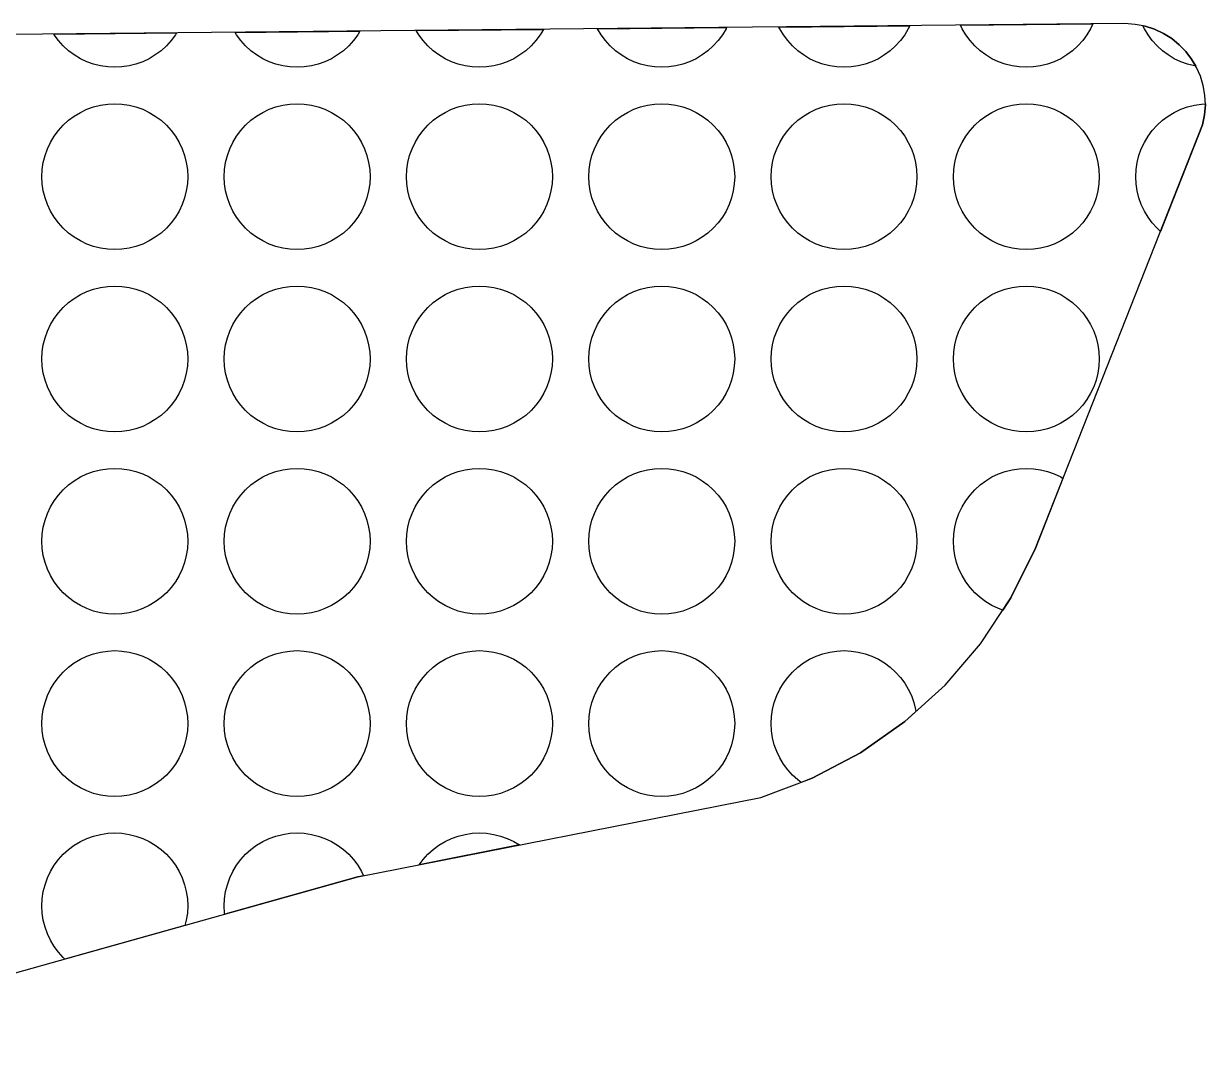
# Model space of a CAD drawing. Header units: millimetres. Extents: x 13 to 146, y -291 to -195.
# Drawn here: x 95.22 to 111.42, y -209.63 to -195.49 of the extents above; entities that cross this region are included whole.
import ezdxf

# ---------------------------------------------------------------- set-up
doc = ezdxf.new("R2010")
doc.units = ezdxf.units.MM
doc.layers.add('background', color=7, linetype='Continuous')
doc.layers.add('outline_2', color=3, linetype='Continuous')

msp = doc.modelspace()

# ---------------------------------------------------------------- linework, layer by layer
at = {"layer": 'background'}
for points in [[(102.343, -195.571), (102.297, -195.647), (102.239, -195.725), (102.173, -195.798), (102.1, -195.864), (102.021, -195.922), (101.937, -195.973), (101.848, -196.015), (101.756, -196.048), (101.661, -196.072), (101.564, -196.086), (101.466, -196.091), (101.368, -196.086), (101.27, -196.072), (101.175, -196.048), (101.083, -196.015), (100.994, -195.973), (100.91, -195.922), (100.831, -195.864), (100.758, -195.798), (100.693, -195.725), (100.634, -195.647), (100.599, -195.588)], [(104.855, -195.546), (104.847, -195.562), (104.797, -195.647), (104.739, -195.725), (104.673, -195.798), (104.6, -195.864), (104.521, -195.922), (104.437, -195.973), (104.348, -196.015), (104.256, -196.048), (104.161, -196.072), (104.064, -196.086), (103.966, -196.091), (103.868, -196.086), (103.77, -196.072), (103.675, -196.048), (103.583, -196.015), (103.494, -195.973), (103.41, -195.922), (103.331, -195.864), (103.258, -195.798), (103.193, -195.725), (103.134, -195.647), (103.084, -195.563)], [(107.367, -195.521), (107.347, -195.562), (107.297, -195.647), (107.239, -195.725), (107.173, -195.798), (107.1, -195.864), (107.021, -195.922), (106.937, -195.973), (106.848, -196.015), (106.756, -196.048), (106.661, -196.072), (106.564, -196.086), (106.466, -196.091), (106.368, -196.086), (106.27, -196.072), (106.175, -196.048), (106.083, -196.015), (105.994, -195.973), (105.91, -195.922), (105.831, -195.864), (105.758, -195.798), (105.693, -195.725), (105.634, -195.647), (105.584, -195.562), (105.572, -195.539)], [(109.879, -195.496), (109.847, -195.562), (109.797, -195.647), (109.739, -195.725), (109.673, -195.798), (109.6, -195.864), (109.521, -195.922), (109.437, -195.973), (109.348, -196.015), (109.256, -196.048), (109.161, -196.072), (109.064, -196.086), (108.966, -196.091), (108.868, -196.086), (108.77, -196.072), (108.675, -196.048), (108.583, -196.015), (108.494, -195.973), (108.41, -195.922), (108.331, -195.864), (108.258, -195.798), (108.193, -195.725), (108.134, -195.647), (108.084, -195.562), (108.061, -195.514)], [(110.594, -195.528), (110.725, -195.57), (110.847, -195.627), (110.959, -195.698), (111.061, -195.781), (111.153, -195.876), (111.232, -195.98), (111.288, -196.074), (111.27, -196.072), (111.175, -196.048), (111.083, -196.015), (110.994, -195.973), (110.91, -195.922), (110.831, -195.864), (110.758, -195.798), (110.693, -195.725), (110.634, -195.647), (110.584, -195.562), (110.565, -195.522)], [(97.313, -195.62), (97.297, -195.647), (97.239, -195.725), (97.173, -195.798), (97.1, -195.864), (97.021, -195.922), (96.937, -195.973), (96.848, -196.015), (96.756, -196.048), (96.661, -196.072), (96.564, -196.086), (96.466, -196.091), (96.368, -196.086), (96.27, -196.072), (96.175, -196.048), (96.083, -196.015), (95.994, -195.973), (95.91, -195.922), (95.831, -195.864), (95.758, -195.798), (95.693, -195.725), (95.634, -195.647), (95.628, -195.637)], [(99.828, -195.595), (99.797, -195.647), (99.739, -195.725), (99.673, -195.798), (99.6, -195.864), (99.521, -195.922), (99.437, -195.973), (99.348, -196.015), (99.256, -196.048), (99.161, -196.072), (99.064, -196.086), (98.966, -196.091), (98.868, -196.086), (98.77, -196.072), (98.675, -196.048), (98.583, -196.015), (98.494, -195.973), (98.41, -195.922), (98.331, -195.864), (98.258, -195.798), (98.193, -195.725), (98.134, -195.647), (98.114, -195.612)], [(97.466, -197.591), (97.461, -197.689), (97.446, -197.786), (97.422, -197.881), (97.389, -197.974), (97.347, -198.062), (97.297, -198.147), (97.239, -198.225), (97.173, -198.298), (97.1, -198.364), (97.021, -198.422), (96.937, -198.473), (96.848, -198.515), (96.756, -198.548), (96.661, -198.572), (96.564, -198.586), (96.466, -198.591), (96.368, -198.586), (96.27, -198.572), (96.175, -198.548), (96.083, -198.515), (95.994, -198.473), (95.91, -198.422), (95.831, -198.364), (95.758, -198.298), (95.693, -198.225), (95.634, -198.147), (95.584, -198.062), (95.542, -197.974), (95.509, -197.881), (95.485, -197.786), (95.47, -197.689), (95.466, -197.591), (95.47, -197.493), (95.485, -197.396), (95.509, -197.301), (95.542, -197.208), (95.584, -197.12), (95.634, -197.035), (95.693, -196.957), (95.758, -196.884), (95.831, -196.818), (95.91, -196.76), (95.994, -196.709), (96.083, -196.667), (96.175, -196.634), (96.27, -196.61), (96.368, -196.596), (96.466, -196.591), (96.564, -196.596), (96.661, -196.61), (96.756, -196.634), (96.848, -196.667), (96.937, -196.709), (97.021, -196.76), (97.1, -196.818), (97.173, -196.884), (97.239, -196.957), (97.297, -197.035), (97.347, -197.12), (97.389, -197.208), (97.422, -197.301), (97.446, -197.396), (97.461, -197.493)], [(99.966, -197.591), (99.961, -197.689), (99.946, -197.786), (99.922, -197.881), (99.889, -197.974), (99.847, -198.062), (99.797, -198.147), (99.739, -198.225), (99.673, -198.298), (99.6, -198.364), (99.521, -198.422), (99.437, -198.473), (99.348, -198.515), (99.256, -198.548), (99.161, -198.572), (99.064, -198.586), (98.966, -198.591), (98.868, -198.586), (98.77, -198.572), (98.675, -198.548), (98.583, -198.515), (98.494, -198.473), (98.41, -198.422), (98.331, -198.364), (98.258, -198.298), (98.193, -198.225), (98.134, -198.147), (98.084, -198.062), (98.042, -197.974), (98.009, -197.881), (97.985, -197.786), (97.97, -197.689), (97.966, -197.591), (97.97, -197.493), (97.985, -197.396), (98.009, -197.301), (98.042, -197.208), (98.084, -197.12), (98.134, -197.035), (98.193, -196.957), (98.258, -196.884), (98.331, -196.818), (98.41, -196.76), (98.494, -196.709), (98.583, -196.667), (98.675, -196.634), (98.77, -196.61), (98.868, -196.596), (98.966, -196.591), (99.064, -196.596), (99.161, -196.61), (99.256, -196.634), (99.348, -196.667), (99.437, -196.709), (99.521, -196.76), (99.6, -196.818), (99.673, -196.884), (99.739, -196.957), (99.797, -197.035), (99.847, -197.12), (99.889, -197.208), (99.922, -197.301), (99.946, -197.396), (99.961, -197.493)], [(102.466, -197.591), (102.461, -197.689), (102.446, -197.786), (102.422, -197.881), (102.389, -197.974), (102.347, -198.062), (102.297, -198.147), (102.239, -198.225), (102.173, -198.298), (102.1, -198.364), (102.021, -198.422), (101.937, -198.473), (101.848, -198.515), (101.756, -198.548), (101.661, -198.572), (101.564, -198.586), (101.466, -198.591), (101.368, -198.586), (101.27, -198.572), (101.175, -198.548), (101.083, -198.515), (100.994, -198.473), (100.91, -198.422), (100.831, -198.364), (100.758, -198.298), (100.693, -198.225), (100.634, -198.147), (100.584, -198.062), (100.542, -197.974), (100.509, -197.881), (100.485, -197.786), (100.47, -197.689), (100.466, -197.591), (100.47, -197.493), (100.485, -197.396), (100.509, -197.301), (100.542, -197.208), (100.584, -197.12), (100.634, -197.035), (100.693, -196.957), (100.758, -196.884), (100.831, -196.818), (100.91, -196.76), (100.994, -196.709), (101.083, -196.667), (101.175, -196.634), (101.27, -196.61), (101.368, -196.596), (101.466, -196.591), (101.564, -196.596), (101.661, -196.61), (101.756, -196.634), (101.848, -196.667), (101.937, -196.709), (102.021, -196.76), (102.1, -196.818), (102.173, -196.884), (102.239, -196.957), (102.297, -197.035), (102.347, -197.12), (102.389, -197.208), (102.422, -197.301), (102.446, -197.396), (102.461, -197.493)], [(104.966, -197.591), (104.961, -197.689), (104.946, -197.786), (104.922, -197.881), (104.889, -197.974), (104.847, -198.062), (104.797, -198.147), (104.739, -198.225), (104.673, -198.298), (104.6, -198.364), (104.521, -198.422), (104.437, -198.473), (104.348, -198.515), (104.256, -198.548), (104.161, -198.572), (104.064, -198.586), (103.966, -198.591), (103.868, -198.586), (103.77, -198.572), (103.675, -198.548), (103.583, -198.515), (103.494, -198.473), (103.41, -198.422), (103.331, -198.364), (103.258, -198.298), (103.193, -198.225), (103.134, -198.147), (103.084, -198.062), (103.042, -197.974), (103.009, -197.881), (102.985, -197.786), (102.97, -197.689), (102.966, -197.591), (102.97, -197.493), (102.985, -197.396), (103.009, -197.301), (103.042, -197.208), (103.084, -197.12), (103.134, -197.035), (103.193, -196.957), (103.258, -196.884), (103.331, -196.818), (103.41, -196.76), (103.494, -196.709), (103.583, -196.667), (103.675, -196.634), (103.77, -196.61), (103.868, -196.596), (103.966, -196.591), (104.064, -196.596), (104.161, -196.61), (104.256, -196.634), (104.348, -196.667), (104.437, -196.709), (104.521, -196.76), (104.6, -196.818), (104.673, -196.884), (104.739, -196.957), (104.797, -197.035), (104.847, -197.12), (104.889, -197.208), (104.922, -197.301), (104.946, -197.396), (104.961, -197.493)], [(107.466, -197.591), (107.461, -197.689), (107.446, -197.786), (107.422, -197.881), (107.389, -197.974), (107.347, -198.062), (107.297, -198.147), (107.239, -198.225), (107.173, -198.298), (107.1, -198.364), (107.021, -198.422), (106.937, -198.473), (106.848, -198.515), (106.756, -198.548), (106.661, -198.572), (106.564, -198.586), (106.466, -198.591), (106.368, -198.586), (106.27, -198.572), (106.175, -198.548), (106.083, -198.515), (105.994, -198.473), (105.91, -198.422), (105.831, -198.364), (105.758, -198.298), (105.693, -198.225), (105.634, -198.147), (105.584, -198.062), (105.542, -197.974), (105.509, -197.881), (105.485, -197.786), (105.47, -197.689), (105.466, -197.591), (105.47, -197.493), (105.485, -197.396), (105.509, -197.301), (105.542, -197.208), (105.584, -197.12), (105.634, -197.035), (105.693, -196.957), (105.758, -196.884), (105.831, -196.818), (105.91, -196.76), (105.994, -196.709), (106.083, -196.667), (106.175, -196.634), (106.27, -196.61), (106.368, -196.596), (106.466, -196.591), (106.564, -196.596), (106.661, -196.61), (106.756, -196.634), (106.848, -196.667), (106.937, -196.709), (107.021, -196.76), (107.1, -196.818), (107.173, -196.884), (107.239, -196.957), (107.297, -197.035), (107.347, -197.12), (107.389, -197.208), (107.422, -197.301), (107.446, -197.396), (107.461, -197.493)], [(109.966, -197.591), (109.961, -197.689), (109.946, -197.786), (109.922, -197.881), (109.889, -197.974), (109.847, -198.062), (109.797, -198.147), (109.739, -198.225), (109.673, -198.298), (109.6, -198.364), (109.521, -198.422), (109.437, -198.473), (109.348, -198.515), (109.256, -198.548), (109.161, -198.572), (109.064, -198.586), (108.966, -198.591), (108.868, -198.586), (108.77, -198.572), (108.675, -198.548), (108.583, -198.515), (108.494, -198.473), (108.41, -198.422), (108.331, -198.364), (108.258, -198.298), (108.193, -198.225), (108.134, -198.147), (108.084, -198.062), (108.042, -197.974), (108.009, -197.881), (107.985, -197.786), (107.97, -197.689), (107.966, -197.591), (107.97, -197.493), (107.985, -197.396), (108.009, -197.301), (108.042, -197.208), (108.084, -197.12), (108.134, -197.035), (108.193, -196.957), (108.258, -196.884), (108.331, -196.818), (108.41, -196.76), (108.494, -196.709), (108.583, -196.667), (108.675, -196.634), (108.77, -196.61), (108.868, -196.596), (108.966, -196.591), (109.064, -196.596), (109.161, -196.61), (109.256, -196.634), (109.348, -196.667), (109.437, -196.709), (109.521, -196.76), (109.6, -196.818), (109.673, -196.884), (109.739, -196.957), (109.797, -197.035), (109.847, -197.12), (109.889, -197.208), (109.922, -197.301), (109.946, -197.396), (109.961, -197.493)], [(111.42, -196.606), (111.41, -196.742), (111.382, -196.88), (110.805, -198.341), (110.758, -198.298), (110.693, -198.225), (110.634, -198.147), (110.584, -198.062), (110.542, -197.974), (110.509, -197.881), (110.485, -197.786), (110.47, -197.689), (110.466, -197.591), (110.47, -197.493), (110.485, -197.396), (110.509, -197.301), (110.542, -197.208), (110.584, -197.12), (110.634, -197.035), (110.693, -196.957), (110.758, -196.884), (110.831, -196.818), (110.91, -196.76), (110.994, -196.709), (111.083, -196.667), (111.175, -196.634), (111.27, -196.61), (111.368, -196.596), (111.42, -196.593)], [(97.466, -200.091), (97.461, -200.189), (97.446, -200.286), (97.422, -200.381), (97.389, -200.474), (97.347, -200.562), (97.297, -200.647), (97.239, -200.725), (97.173, -200.798), (97.1, -200.864), (97.021, -200.922), (96.937, -200.973), (96.848, -201.015), (96.756, -201.048), (96.661, -201.072), (96.564, -201.086), (96.466, -201.091), (96.368, -201.086), (96.27, -201.072), (96.175, -201.048), (96.083, -201.015), (95.994, -200.973), (95.91, -200.922), (95.831, -200.864), (95.758, -200.798), (95.693, -200.725), (95.634, -200.647), (95.584, -200.562), (95.542, -200.474), (95.509, -200.381), (95.485, -200.286), (95.47, -200.189), (95.466, -200.091), (95.47, -199.993), (95.485, -199.896), (95.509, -199.801), (95.542, -199.708), (95.584, -199.62), (95.634, -199.535), (95.693, -199.457), (95.758, -199.384), (95.831, -199.318), (95.91, -199.26), (95.994, -199.209), (96.083, -199.167), (96.175, -199.134), (96.27, -199.11), (96.368, -199.096), (96.466, -199.091), (96.564, -199.096), (96.661, -199.11), (96.756, -199.134), (96.848, -199.167), (96.937, -199.209), (97.021, -199.26), (97.1, -199.318), (97.173, -199.384), (97.239, -199.457), (97.297, -199.535), (97.347, -199.62), (97.389, -199.708), (97.422, -199.801), (97.446, -199.896), (97.461, -199.993)], [(99.966, -200.091), (99.961, -200.189), (99.946, -200.286), (99.922, -200.381), (99.889, -200.474), (99.847, -200.562), (99.797, -200.647), (99.739, -200.725), (99.673, -200.798), (99.6, -200.864), (99.521, -200.922), (99.437, -200.973), (99.348, -201.015), (99.256, -201.048), (99.161, -201.072), (99.064, -201.086), (98.966, -201.091), (98.868, -201.086), (98.77, -201.072), (98.675, -201.048), (98.583, -201.015), (98.494, -200.973), (98.41, -200.922), (98.331, -200.864), (98.258, -200.798), (98.193, -200.725), (98.134, -200.647), (98.084, -200.562), (98.042, -200.474), (98.009, -200.381), (97.985, -200.286), (97.97, -200.189), (97.966, -200.091), (97.97, -199.993), (97.985, -199.896), (98.009, -199.801), (98.042, -199.708), (98.084, -199.62), (98.134, -199.535), (98.193, -199.457), (98.258, -199.384), (98.331, -199.318), (98.41, -199.26), (98.494, -199.209), (98.583, -199.167), (98.675, -199.134), (98.77, -199.11), (98.868, -199.096), (98.966, -199.091), (99.064, -199.096), (99.161, -199.11), (99.256, -199.134), (99.348, -199.167), (99.437, -199.209), (99.521, -199.26), (99.6, -199.318), (99.673, -199.384), (99.739, -199.457), (99.797, -199.535), (99.847, -199.62), (99.889, -199.708), (99.922, -199.801), (99.946, -199.896), (99.961, -199.993)], [(102.466, -200.091), (102.461, -200.189), (102.446, -200.286), (102.422, -200.381), (102.389, -200.474), (102.347, -200.562), (102.297, -200.647), (102.239, -200.725), (102.173, -200.798), (102.1, -200.864), (102.021, -200.922), (101.937, -200.973), (101.848, -201.015), (101.756, -201.048), (101.661, -201.072), (101.564, -201.086), (101.466, -201.091), (101.368, -201.086), (101.27, -201.072), (101.175, -201.048), (101.083, -201.015), (100.994, -200.973), (100.91, -200.922), (100.831, -200.864), (100.758, -200.798), (100.693, -200.725), (100.634, -200.647), (100.584, -200.562), (100.542, -200.474), (100.509, -200.381), (100.485, -200.286), (100.47, -200.189), (100.466, -200.091), (100.47, -199.993), (100.485, -199.896), (100.509, -199.801), (100.542, -199.708), (100.584, -199.62), (100.634, -199.535), (100.693, -199.457), (100.758, -199.384), (100.831, -199.318), (100.91, -199.26), (100.994, -199.209), (101.083, -199.167), (101.175, -199.134), (101.27, -199.11), (101.368, -199.096), (101.466, -199.091), (101.564, -199.096), (101.661, -199.11), (101.756, -199.134), (101.848, -199.167), (101.937, -199.209), (102.021, -199.26), (102.1, -199.318), (102.173, -199.384), (102.239, -199.457), (102.297, -199.535), (102.347, -199.62), (102.389, -199.708), (102.422, -199.801), (102.446, -199.896), (102.461, -199.993)], [(104.966, -200.091), (104.961, -200.189), (104.946, -200.286), (104.922, -200.381), (104.889, -200.474), (104.847, -200.562), (104.797, -200.647), (104.739, -200.725), (104.673, -200.798), (104.6, -200.864), (104.521, -200.922), (104.437, -200.973), (104.348, -201.015), (104.256, -201.048), (104.161, -201.072), (104.064, -201.086), (103.966, -201.091), (103.868, -201.086), (103.77, -201.072), (103.675, -201.048), (103.583, -201.015), (103.494, -200.973), (103.41, -200.922), (103.331, -200.864), (103.258, -200.798), (103.193, -200.725), (103.134, -200.647), (103.084, -200.562), (103.042, -200.474), (103.009, -200.381), (102.985, -200.286), (102.97, -200.189), (102.966, -200.091), (102.97, -199.993), (102.985, -199.896), (103.009, -199.801), (103.042, -199.708), (103.084, -199.62), (103.134, -199.535), (103.193, -199.457), (103.258, -199.384), (103.331, -199.318), (103.41, -199.26), (103.494, -199.209), (103.583, -199.167), (103.675, -199.134), (103.77, -199.11), (103.868, -199.096), (103.966, -199.091), (104.064, -199.096), (104.161, -199.11), (104.256, -199.134), (104.348, -199.167), (104.437, -199.209), (104.521, -199.26), (104.6, -199.318), (104.673, -199.384), (104.739, -199.457), (104.797, -199.535), (104.847, -199.62), (104.889, -199.708), (104.922, -199.801), (104.946, -199.896), (104.961, -199.993)], [(107.466, -200.091), (107.461, -200.189), (107.446, -200.286), (107.422, -200.381), (107.389, -200.474), (107.347, -200.562), (107.297, -200.647), (107.239, -200.725), (107.173, -200.798), (107.1, -200.864), (107.021, -200.922), (106.937, -200.973), (106.848, -201.015), (106.756, -201.048), (106.661, -201.072), (106.564, -201.086), (106.466, -201.091), (106.368, -201.086), (106.27, -201.072), (106.175, -201.048), (106.083, -201.015), (105.994, -200.973), (105.91, -200.922), (105.831, -200.864), (105.758, -200.798), (105.693, -200.725), (105.634, -200.647), (105.584, -200.562), (105.542, -200.474), (105.509, -200.381), (105.485, -200.286), (105.47, -200.189), (105.466, -200.091), (105.47, -199.993), (105.485, -199.896), (105.509, -199.801), (105.542, -199.708), (105.584, -199.62), (105.634, -199.535), (105.693, -199.457), (105.758, -199.384), (105.831, -199.318), (105.91, -199.26), (105.994, -199.209), (106.083, -199.167), (106.175, -199.134), (106.27, -199.11), (106.368, -199.096), (106.466, -199.091), (106.564, -199.096), (106.661, -199.11), (106.756, -199.134), (106.848, -199.167), (106.937, -199.209), (107.021, -199.26), (107.1, -199.318), (107.173, -199.384), (107.239, -199.457), (107.297, -199.535), (107.347, -199.62), (107.389, -199.708), (107.422, -199.801), (107.446, -199.896), (107.461, -199.993)], [(109.966, -200.091), (109.961, -200.189), (109.946, -200.286), (109.922, -200.381), (109.889, -200.474), (109.847, -200.562), (109.797, -200.647), (109.739, -200.725), (109.673, -200.798), (109.6, -200.864), (109.521, -200.922), (109.437, -200.973), (109.348, -201.015), (109.256, -201.048), (109.161, -201.072), (109.064, -201.086), (108.966, -201.091), (108.868, -201.086), (108.77, -201.072), (108.675, -201.048), (108.583, -201.015), (108.494, -200.973), (108.41, -200.922), (108.331, -200.864), (108.258, -200.798), (108.193, -200.725), (108.134, -200.647), (108.084, -200.562), (108.042, -200.474), (108.009, -200.381), (107.985, -200.286), (107.97, -200.189), (107.966, -200.091), (107.97, -199.993), (107.985, -199.896), (108.009, -199.801), (108.042, -199.708), (108.084, -199.62), (108.134, -199.535), (108.193, -199.457), (108.258, -199.384), (108.331, -199.318), (108.41, -199.26), (108.494, -199.209), (108.583, -199.167), (108.675, -199.134), (108.77, -199.11), (108.868, -199.096), (108.966, -199.091), (109.064, -199.096), (109.161, -199.11), (109.256, -199.134), (109.348, -199.167), (109.437, -199.209), (109.521, -199.26), (109.6, -199.318), (109.673, -199.384), (109.739, -199.457), (109.797, -199.535), (109.847, -199.62), (109.889, -199.708), (109.922, -199.801), (109.946, -199.896), (109.961, -199.993)], [(97.466, -202.591), (97.461, -202.689), (97.446, -202.786), (97.422, -202.881), (97.389, -202.974), (97.347, -203.062), (97.297, -203.147), (97.239, -203.225), (97.173, -203.298), (97.1, -203.364), (97.021, -203.422), (96.937, -203.473), (96.848, -203.515), (96.756, -203.548), (96.661, -203.572), (96.564, -203.586), (96.466, -203.591), (96.368, -203.586), (96.27, -203.572), (96.175, -203.548), (96.083, -203.515), (95.994, -203.473), (95.91, -203.422), (95.831, -203.364), (95.758, -203.298), (95.693, -203.225), (95.634, -203.147), (95.584, -203.062), (95.542, -202.974), (95.509, -202.881), (95.485, -202.786), (95.47, -202.689), (95.466, -202.591), (95.47, -202.493), (95.485, -202.396), (95.509, -202.301), (95.542, -202.208), (95.584, -202.12), (95.634, -202.035), (95.693, -201.957), (95.758, -201.884), (95.831, -201.818), (95.91, -201.76), (95.994, -201.709), (96.083, -201.667), (96.175, -201.634), (96.27, -201.61), (96.368, -201.596), (96.466, -201.591), (96.564, -201.596), (96.661, -201.61), (96.756, -201.634), (96.848, -201.667), (96.937, -201.709), (97.021, -201.76), (97.1, -201.818), (97.173, -201.884), (97.239, -201.957), (97.297, -202.035), (97.347, -202.12), (97.389, -202.208), (97.422, -202.301), (97.446, -202.396), (97.461, -202.493)], [(99.966, -202.591), (99.961, -202.689), (99.946, -202.786), (99.922, -202.881), (99.889, -202.974), (99.847, -203.062), (99.797, -203.147), (99.739, -203.225), (99.673, -203.298), (99.6, -203.364), (99.521, -203.422), (99.437, -203.473), (99.348, -203.515), (99.256, -203.548), (99.161, -203.572), (99.064, -203.586), (98.966, -203.591), (98.868, -203.586), (98.77, -203.572), (98.675, -203.548), (98.583, -203.515), (98.494, -203.473), (98.41, -203.422), (98.331, -203.364), (98.258, -203.298), (98.193, -203.225), (98.134, -203.147), (98.084, -203.062), (98.042, -202.974), (98.009, -202.881), (97.985, -202.786), (97.97, -202.689), (97.966, -202.591), (97.97, -202.493), (97.985, -202.396), (98.009, -202.301), (98.042, -202.208), (98.084, -202.12), (98.134, -202.035), (98.193, -201.957), (98.258, -201.884), (98.331, -201.818), (98.41, -201.76), (98.494, -201.709), (98.583, -201.667), (98.675, -201.634), (98.77, -201.61), (98.868, -201.596), (98.966, -201.591), (99.064, -201.596), (99.161, -201.61), (99.256, -201.634), (99.348, -201.667), (99.437, -201.709), (99.521, -201.76), (99.6, -201.818), (99.673, -201.884), (99.739, -201.957), (99.797, -202.035), (99.847, -202.12), (99.889, -202.208), (99.922, -202.301), (99.946, -202.396), (99.961, -202.493)], [(102.466, -202.591), (102.461, -202.689), (102.446, -202.786), (102.422, -202.881), (102.389, -202.974), (102.347, -203.062), (102.297, -203.147), (102.239, -203.225), (102.173, -203.298), (102.1, -203.364), (102.021, -203.422), (101.937, -203.473), (101.848, -203.515), (101.756, -203.548), (101.661, -203.572), (101.564, -203.586), (101.466, -203.591), (101.368, -203.586), (101.27, -203.572), (101.175, -203.548), (101.083, -203.515), (100.994, -203.473), (100.91, -203.422), (100.831, -203.364), (100.758, -203.298), (100.693, -203.225), (100.634, -203.147), (100.584, -203.062), (100.542, -202.974), (100.509, -202.881), (100.485, -202.786), (100.47, -202.689), (100.466, -202.591), (100.47, -202.493), (100.485, -202.396), (100.509, -202.301), (100.542, -202.208), (100.584, -202.12), (100.634, -202.035), (100.693, -201.957), (100.758, -201.884), (100.831, -201.818), (100.91, -201.76), (100.994, -201.709), (101.083, -201.667), (101.175, -201.634), (101.27, -201.61), (101.368, -201.596), (101.466, -201.591), (101.564, -201.596), (101.661, -201.61), (101.756, -201.634), (101.848, -201.667), (101.937, -201.709), (102.021, -201.76), (102.1, -201.818), (102.173, -201.884), (102.239, -201.957), (102.297, -202.035), (102.347, -202.12), (102.389, -202.208), (102.422, -202.301), (102.446, -202.396), (102.461, -202.493)], [(104.966, -202.591), (104.961, -202.689), (104.946, -202.786), (104.922, -202.881), (104.889, -202.974), (104.847, -203.062), (104.797, -203.147), (104.739, -203.225), (104.673, -203.298), (104.6, -203.364), (104.521, -203.422), (104.437, -203.473), (104.348, -203.515), (104.256, -203.548), (104.161, -203.572), (104.064, -203.586), (103.966, -203.591), (103.868, -203.586), (103.77, -203.572), (103.675, -203.548), (103.583, -203.515), (103.494, -203.473), (103.41, -203.422), (103.331, -203.364), (103.258, -203.298), (103.193, -203.225), (103.134, -203.147), (103.084, -203.062), (103.042, -202.974), (103.009, -202.881), (102.985, -202.786), (102.97, -202.689), (102.966, -202.591), (102.97, -202.493), (102.985, -202.396), (103.009, -202.301), (103.042, -202.208), (103.084, -202.12), (103.134, -202.035), (103.193, -201.957), (103.258, -201.884), (103.331, -201.818), (103.41, -201.76), (103.494, -201.709), (103.583, -201.667), (103.675, -201.634), (103.77, -201.61), (103.868, -201.596), (103.966, -201.591), (104.064, -201.596), (104.161, -201.61), (104.256, -201.634), (104.348, -201.667), (104.437, -201.709), (104.521, -201.76), (104.6, -201.818), (104.673, -201.884), (104.739, -201.957), (104.797, -202.035), (104.847, -202.12), (104.889, -202.208), (104.922, -202.301), (104.946, -202.396), (104.961, -202.493)], [(107.466, -202.591), (107.461, -202.689), (107.446, -202.786), (107.422, -202.881), (107.389, -202.974), (107.347, -203.062), (107.297, -203.147), (107.239, -203.225), (107.173, -203.298), (107.1, -203.364), (107.021, -203.422), (106.937, -203.473), (106.848, -203.515), (106.756, -203.548), (106.661, -203.572), (106.564, -203.586), (106.466, -203.591), (106.368, -203.586), (106.27, -203.572), (106.175, -203.548), (106.083, -203.515), (105.994, -203.473), (105.91, -203.422), (105.831, -203.364), (105.758, -203.298), (105.693, -203.225), (105.634, -203.147), (105.584, -203.062), (105.542, -202.974), (105.509, -202.881), (105.485, -202.786), (105.47, -202.689), (105.466, -202.591), (105.47, -202.493), (105.485, -202.396), (105.509, -202.301), (105.542, -202.208), (105.584, -202.12), (105.634, -202.035), (105.693, -201.957), (105.758, -201.884), (105.831, -201.818), (105.91, -201.76), (105.994, -201.709), (106.083, -201.667), (106.175, -201.634), (106.27, -201.61), (106.368, -201.596), (106.466, -201.591), (106.564, -201.596), (106.661, -201.61), (106.756, -201.634), (106.848, -201.667), (106.937, -201.709), (107.021, -201.76), (107.1, -201.818), (107.173, -201.884), (107.239, -201.957), (107.297, -202.035), (107.347, -202.12), (107.389, -202.208), (107.422, -202.301), (107.446, -202.396), (107.461, -202.493)], [(109.091, -202.684), (108.753, -203.368), (108.642, -203.536), (108.583, -203.515), (108.494, -203.473), (108.41, -203.422), (108.331, -203.364), (108.258, -203.298), (108.193, -203.225), (108.134, -203.147), (108.084, -203.062), (108.042, -202.974), (108.009, -202.881), (107.985, -202.786), (107.97, -202.689), (107.966, -202.591), (107.97, -202.493), (107.985, -202.396), (108.009, -202.301), (108.042, -202.208), (108.084, -202.12), (108.134, -202.035), (108.193, -201.957), (108.258, -201.884), (108.331, -201.818), (108.41, -201.76), (108.494, -201.709), (108.583, -201.667), (108.675, -201.634), (108.77, -201.61), (108.868, -201.596), (108.966, -201.591), (109.064, -201.596), (109.161, -201.61), (109.256, -201.634), (109.348, -201.667), (109.437, -201.709), (109.468, -201.728)], [(97.466, -205.091), (97.461, -205.189), (97.446, -205.286), (97.422, -205.381), (97.389, -205.474), (97.347, -205.562), (97.297, -205.647), (97.239, -205.725), (97.173, -205.798), (97.1, -205.864), (97.021, -205.922), (96.937, -205.973), (96.848, -206.015), (96.756, -206.048), (96.661, -206.072), (96.564, -206.086), (96.466, -206.091), (96.368, -206.086), (96.27, -206.072), (96.175, -206.048), (96.083, -206.015), (95.994, -205.973), (95.91, -205.922), (95.831, -205.864), (95.758, -205.798), (95.693, -205.725), (95.634, -205.647), (95.584, -205.562), (95.542, -205.474), (95.509, -205.381), (95.485, -205.286), (95.47, -205.189), (95.466, -205.091), (95.47, -204.993), (95.485, -204.896), (95.509, -204.801), (95.542, -204.708), (95.584, -204.62), (95.634, -204.535), (95.693, -204.457), (95.758, -204.384), (95.831, -204.318), (95.91, -204.26), (95.994, -204.209), (96.083, -204.167), (96.175, -204.134), (96.27, -204.11), (96.368, -204.096), (96.466, -204.091), (96.564, -204.096), (96.661, -204.11), (96.756, -204.134), (96.848, -204.167), (96.937, -204.209), (97.021, -204.26), (97.1, -204.318), (97.173, -204.384), (97.239, -204.457), (97.297, -204.535), (97.347, -204.62), (97.389, -204.708), (97.422, -204.801), (97.446, -204.896), (97.461, -204.993)], [(99.966, -205.091), (99.961, -205.189), (99.946, -205.286), (99.922, -205.381), (99.889, -205.474), (99.847, -205.562), (99.797, -205.647), (99.739, -205.725), (99.673, -205.798), (99.6, -205.864), (99.521, -205.922), (99.437, -205.973), (99.348, -206.015), (99.256, -206.048), (99.161, -206.072), (99.064, -206.086), (98.966, -206.091), (98.868, -206.086), (98.77, -206.072), (98.675, -206.048), (98.583, -206.015), (98.494, -205.973), (98.41, -205.922), (98.331, -205.864), (98.258, -205.798), (98.193, -205.725), (98.134, -205.647), (98.084, -205.562), (98.042, -205.474), (98.009, -205.381), (97.985, -205.286), (97.97, -205.189), (97.966, -205.091), (97.97, -204.993), (97.985, -204.896), (98.009, -204.801), (98.042, -204.708), (98.084, -204.62), (98.134, -204.535), (98.193, -204.457), (98.258, -204.384), (98.331, -204.318), (98.41, -204.26), (98.494, -204.209), (98.583, -204.167), (98.675, -204.134), (98.77, -204.11), (98.868, -204.096), (98.966, -204.091), (99.064, -204.096), (99.161, -204.11), (99.256, -204.134), (99.348, -204.167), (99.437, -204.209), (99.521, -204.26), (99.6, -204.318), (99.673, -204.384), (99.739, -204.457), (99.797, -204.535), (99.847, -204.62), (99.889, -204.708), (99.922, -204.801), (99.946, -204.896), (99.961, -204.993)], [(102.466, -205.091), (102.461, -205.189), (102.446, -205.286), (102.422, -205.381), (102.389, -205.474), (102.347, -205.562), (102.297, -205.647), (102.239, -205.725), (102.173, -205.798), (102.1, -205.864), (102.021, -205.922), (101.937, -205.973), (101.848, -206.015), (101.756, -206.048), (101.661, -206.072), (101.564, -206.086), (101.466, -206.091), (101.368, -206.086), (101.27, -206.072), (101.175, -206.048), (101.083, -206.015), (100.994, -205.973), (100.91, -205.922), (100.831, -205.864), (100.758, -205.798), (100.693, -205.725), (100.634, -205.647), (100.584, -205.562), (100.542, -205.474), (100.509, -205.381), (100.485, -205.286), (100.47, -205.189), (100.466, -205.091), (100.47, -204.993), (100.485, -204.896), (100.509, -204.801), (100.542, -204.708), (100.584, -204.62), (100.634, -204.535), (100.693, -204.457), (100.758, -204.384), (100.831, -204.318), (100.91, -204.26), (100.994, -204.209), (101.083, -204.167), (101.175, -204.134), (101.27, -204.11), (101.368, -204.096), (101.466, -204.091), (101.564, -204.096), (101.661, -204.11), (101.756, -204.134), (101.848, -204.167), (101.937, -204.209), (102.021, -204.26), (102.1, -204.318), (102.173, -204.384), (102.239, -204.457), (102.297, -204.535), (102.347, -204.62), (102.389, -204.708), (102.422, -204.801), (102.446, -204.896), (102.461, -204.993)], [(104.966, -205.091), (104.961, -205.189), (104.946, -205.286), (104.922, -205.381), (104.889, -205.474), (104.847, -205.562), (104.797, -205.647), (104.739, -205.725), (104.673, -205.798), (104.6, -205.864), (104.521, -205.922), (104.437, -205.973), (104.348, -206.015), (104.256, -206.048), (104.161, -206.072), (104.064, -206.086), (103.966, -206.091), (103.868, -206.086), (103.77, -206.072), (103.675, -206.048), (103.583, -206.015), (103.494, -205.973), (103.41, -205.922), (103.331, -205.864), (103.258, -205.798), (103.193, -205.725), (103.134, -205.647), (103.084, -205.562), (103.042, -205.474), (103.009, -205.381), (102.985, -205.286), (102.97, -205.189), (102.966, -205.091), (102.97, -204.993), (102.985, -204.896), (103.009, -204.801), (103.042, -204.708), (103.084, -204.62), (103.134, -204.535), (103.193, -204.457), (103.258, -204.384), (103.331, -204.318), (103.41, -204.26), (103.494, -204.209), (103.583, -204.167), (103.675, -204.134), (103.77, -204.11), (103.868, -204.096), (103.966, -204.091), (104.064, -204.096), (104.161, -204.11), (104.256, -204.134), (104.348, -204.167), (104.437, -204.209), (104.521, -204.26), (104.6, -204.318), (104.673, -204.384), (104.739, -204.457), (104.797, -204.535), (104.847, -204.62), (104.889, -204.708), (104.922, -204.801), (104.946, -204.896), (104.961, -204.993)], [(107.299, -205.064), (106.69, -205.491), (106.029, -205.839), (105.876, -205.897), (105.831, -205.864), (105.758, -205.798), (105.693, -205.725), (105.634, -205.647), (105.584, -205.562), (105.542, -205.474), (105.509, -205.381), (105.485, -205.286), (105.47, -205.189), (105.466, -205.091), (105.47, -204.993), (105.485, -204.896), (105.509, -204.801), (105.542, -204.708), (105.584, -204.62), (105.634, -204.535), (105.693, -204.457), (105.758, -204.384), (105.831, -204.318), (105.91, -204.26), (105.994, -204.209), (106.083, -204.167), (106.175, -204.134), (106.27, -204.11), (106.368, -204.096), (106.466, -204.091), (106.564, -204.096), (106.661, -204.11), (106.756, -204.134), (106.848, -204.167), (106.937, -204.209), (107.021, -204.26), (107.1, -204.318), (107.173, -204.384), (107.239, -204.457), (107.297, -204.535), (107.347, -204.62), (107.389, -204.708), (107.422, -204.801), (107.446, -204.896), (107.451, -204.926)], [(95.782, -208.32), (95.758, -208.298), (95.693, -208.225), (95.634, -208.147), (95.584, -208.062), (95.542, -207.974), (95.509, -207.881), (95.485, -207.786), (95.47, -207.689), (95.466, -207.591), (95.47, -207.493), (95.485, -207.396), (95.509, -207.301), (95.542, -207.208), (95.584, -207.12), (95.634, -207.035), (95.693, -206.957), (95.758, -206.884), (95.831, -206.818), (95.91, -206.76), (95.994, -206.709), (96.083, -206.667), (96.175, -206.634), (96.27, -206.61), (96.368, -206.596), (96.466, -206.591), (96.564, -206.596), (96.661, -206.61), (96.756, -206.634), (96.848, -206.667), (96.937, -206.709), (97.021, -206.76), (97.1, -206.818), (97.173, -206.884), (97.239, -206.957), (97.297, -207.035), (97.347, -207.12), (97.389, -207.208), (97.422, -207.301), (97.446, -207.396), (97.461, -207.493), (97.466, -207.591), (97.461, -207.689), (97.446, -207.786), (97.428, -207.858)], [(99.799, -207.192), (97.973, -207.705), (97.97, -207.689), (97.966, -207.591), (97.97, -207.493), (97.985, -207.396), (98.009, -207.301), (98.042, -207.208), (98.084, -207.12), (98.134, -207.035), (98.193, -206.957), (98.258, -206.884), (98.331, -206.818), (98.41, -206.76), (98.494, -206.709), (98.583, -206.667), (98.675, -206.634), (98.77, -206.61), (98.868, -206.596), (98.966, -206.591), (99.064, -206.596), (99.161, -206.61), (99.256, -206.634), (99.348, -206.667), (99.437, -206.709), (99.521, -206.76), (99.6, -206.818), (99.673, -206.884), (99.739, -206.957), (99.797, -207.035), (99.847, -207.12), (99.875, -207.178)], [(100.641, -207.027), (100.693, -206.957), (100.758, -206.884), (100.831, -206.818), (100.91, -206.76), (100.994, -206.709), (101.083, -206.667), (101.175, -206.634), (101.27, -206.61), (101.368, -206.596), (101.466, -206.591), (101.564, -206.596), (101.661, -206.61), (101.756, -206.634), (101.848, -206.667), (101.937, -206.709), (102.015, -206.756)]]:
    msp.add_lwpolyline(points, close=True, dxfattribs=at)
at = {"layer": 'outline_2'}
msp.add_lwpolyline([(91.124, -209.627), (99.799, -207.192), (105.325, -206.104), (106.029, -205.839), (106.69, -205.491), (107.299, -205.064), (107.851, -204.564), (108.338, -203.997), (108.753, -203.368), (109.091, -202.684), (111.382, -196.88), (111.41, -196.742), (111.42, -196.606), (111.413, -196.471), (111.39, -196.34), (111.352, -196.214), (111.299, -196.093), (111.232, -195.98), (111.153, -195.876), (111.061, -195.781), (110.959, -195.698), (110.847, -195.627), (110.725, -195.57), (110.594, -195.528), (110.456, -195.502), (110.31, -195.492), (110.31, -195.492), (84.346, -195.748)], dxfattribs=at)

doc.saveas('drawing.dxf')
